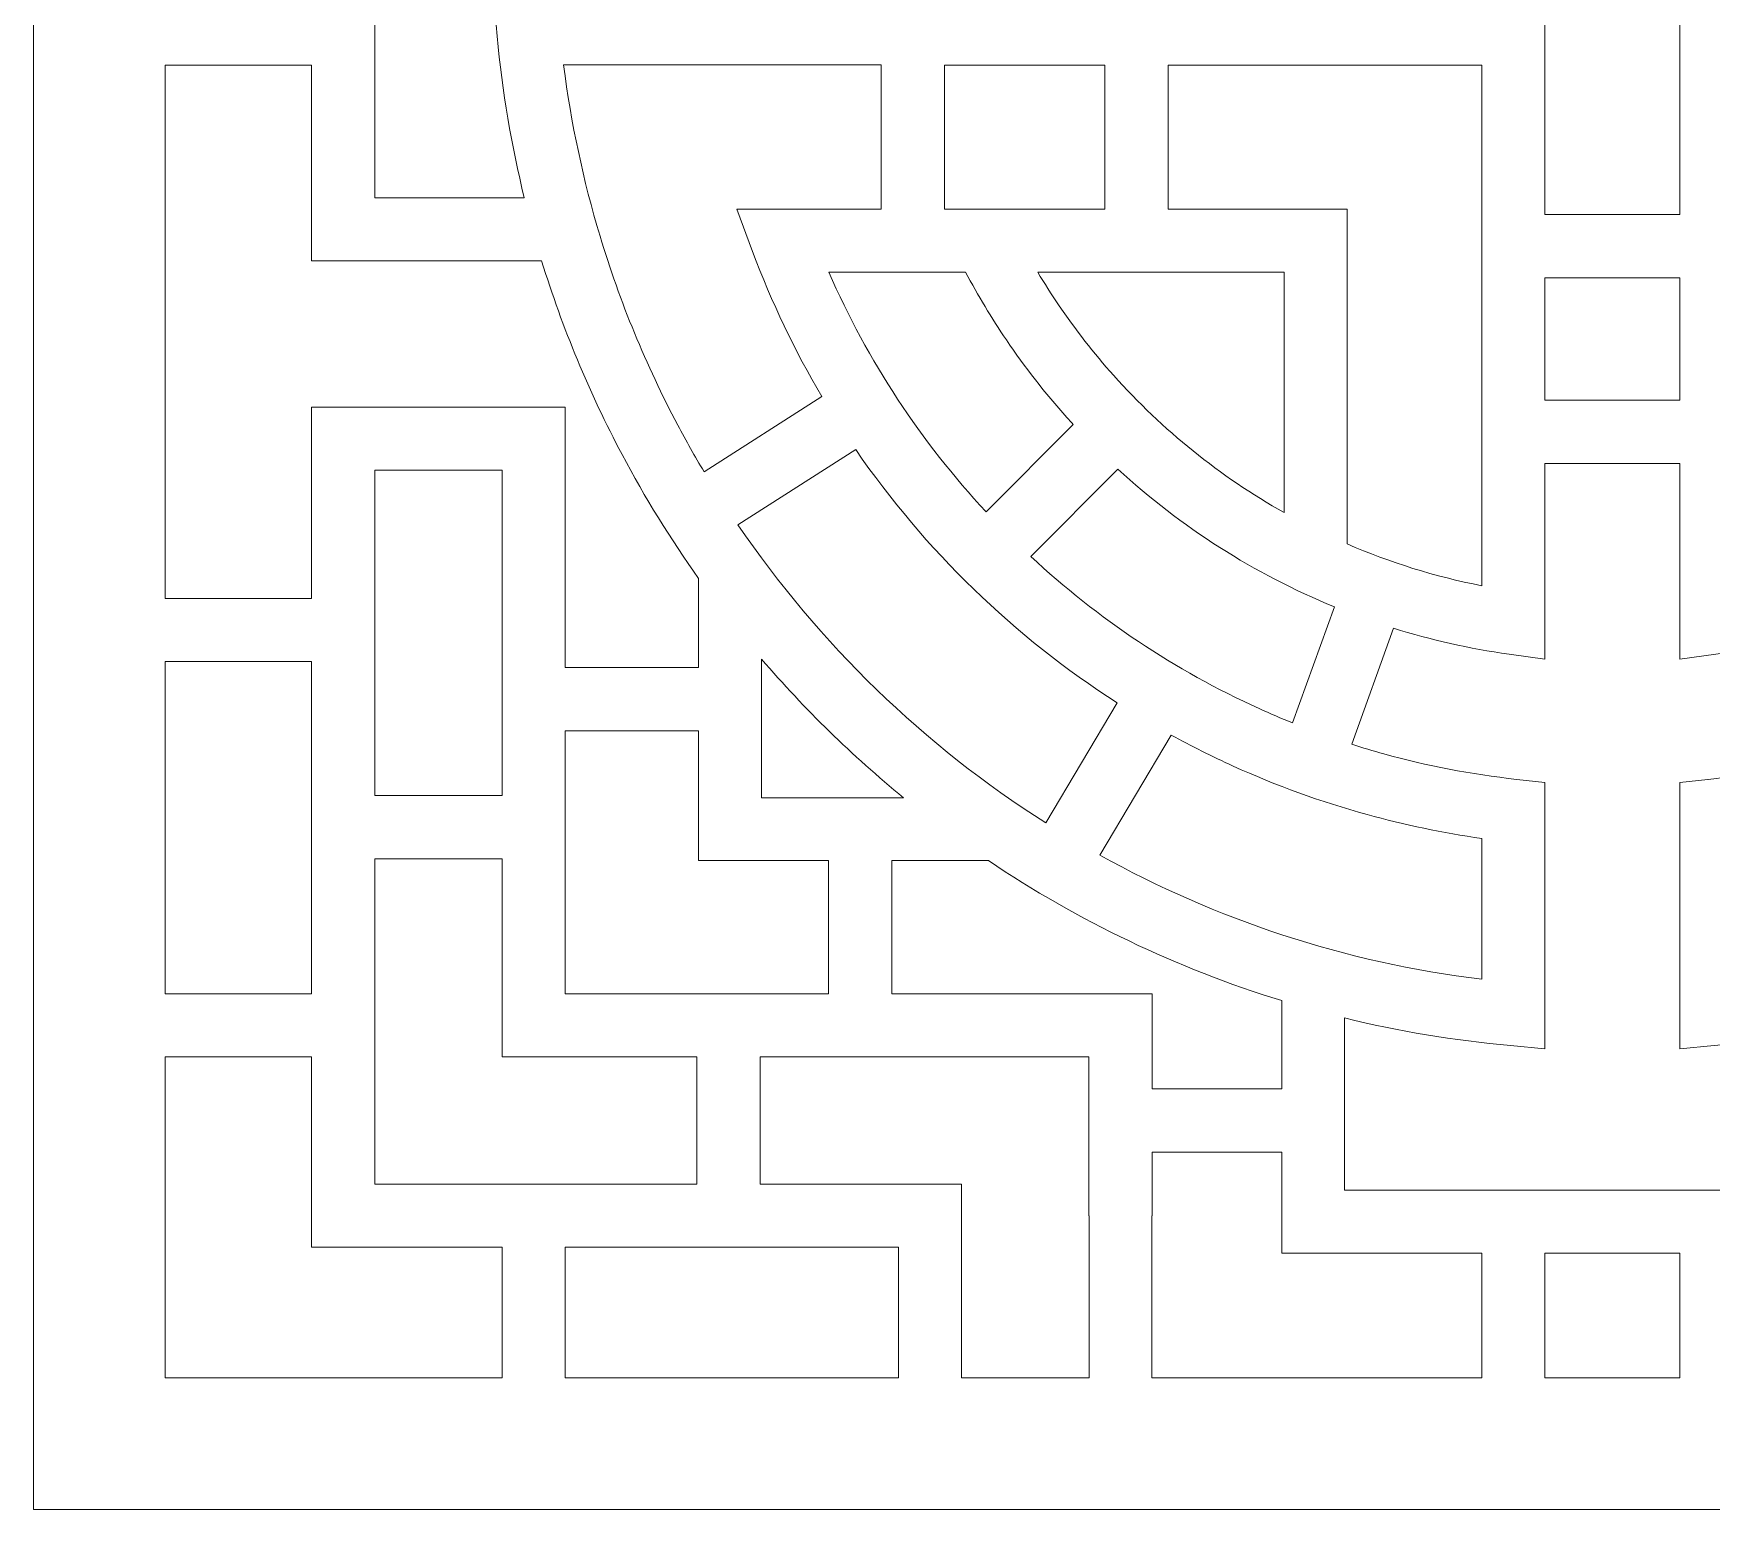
# Model space of a CAD drawing. Header units: centimetres. Extents: x -27.5 to -14.8, y 3.4 to 9.5.
# Drawn here: x -20.924 to -17.688, y 3.411 to 6.257 of the extents above; entities that cross this region are included whole.
import ezdxf

# ---------------------------------------------------------------- set-up
doc = ezdxf.new("R2010")
doc.units = ezdxf.units.CM
doc.header["$MEASUREMENT"] = 0
doc.layers.add('layer 1', color=7, linetype='Continuous')

msp = doc.modelspace()

# ---------------------------------------------------------------- linework, layer by layer
at = {"layer": 'layer 1', "color": 7, "lineweight": 9}
for points, knots in [([(-20.92386, 9.5), (-20.92386, 9.5), (-14.83437, 9.5), (-14.83437, 9.5), (-14.83437, 9.5), (-14.83437, 9.5), (-14.83437, 3.41051), (-14.83437, 3.41051), (-14.83437, 3.41051), (-14.83437, 3.41051), (-20.92386, 3.41051), (-20.92386, 3.41051), (-20.92386, 3.41051), (-20.92386, 3.41051), (-20.92386, 9.5), (-20.92386, 9.5)], [0, 0, 0, 0, 0.2, 0.2, 0.2, 0.2, 0.4, 0.4, 0.4, 0.4, 0.6, 0.6, 0.6, 0.6, 1, 1, 1, 1]), ([(-17.38042, 6.31786), (-17.38042, 6.31786), (-17.38042, 6.59265), (-17.38042, 6.59265), (-17.38042, 6.59265), (-17.38042, 6.59265), (-17.68808, 6.59272), (-17.68808, 6.59272), (-17.68808, 6.59272), (-17.68808, 6.59272), (-17.74898, 6.59273), (-17.74898, 6.59273), (-17.74898, 6.59273), (-17.74898, 6.59273), (-17.74898, 6.65338), (-17.74898, 6.65338), (-17.74898, 6.65338), (-17.74898, 6.65338), (-17.74898, 7.00227), (-17.74898, 7.00227), (-17.74898, 7.00227), (-17.74898, 7.00227), (-18.00925, 7.00227), (-18.00925, 7.00227), (-18.00925, 7.00227), (-18.00925, 7.00227), (-18.00925, 6.65338), (-18.00925, 6.65338), (-18.00925, 6.65338), (-18.00925, 6.65338), (-18.00925, 6.59273), (-18.00925, 6.59273), (-18.00925, 6.59273), (-18.00925, 6.59273), (-18.07015, 6.59272), (-18.07015, 6.59272), (-18.07015, 6.59272), (-18.07015, 6.59272), (-18.37781, 6.59265), (-18.37781, 6.59265), (-18.37781, 6.59265), (-18.37781, 6.59265), (-18.37781, 6.31786), (-18.37781, 6.31786), (-18.37781, 6.31786), (-18.37781, 6.31786), (-18.07015, 6.31779), (-18.07015, 6.31779), (-18.07015, 6.31779), (-18.07015, 6.31779), (-18.00925, 6.31778), (-18.00925, 6.31778), (-18.00925, 6.31778), (-18.00925, 6.31778), (-18.00925, 6.25713), (-18.00925, 6.25713), (-18.00925, 6.25713), (-18.00925, 6.25713), (-18.00925, 5.90824), (-18.00925, 5.90824), (-18.00925, 5.90824), (-18.00925, 5.90824), (-17.74898, 5.90824), (-17.74898, 5.90824), (-17.74898, 5.90824), (-17.74898, 5.90824), (-17.74898, 6.25713), (-17.74898, 6.25713), (-17.74898, 6.25713), (-17.74898, 6.25713), (-17.74898, 6.31778), (-17.74898, 6.31778), (-17.74898, 6.31778), (-17.74898, 6.31778), (-17.68808, 6.31779), (-17.68808, 6.31779), (-17.68808, 6.31779), (-17.68808, 6.31779), (-17.38042, 6.31786), (-17.38042, 6.31786)], [0, 0, 0, 0, 0.047619, 0.047619, 0.047619, 0.047619, 0.0952381, 0.0952381, 0.0952381, 0.0952381, 0.1428571, 0.1428571, 0.1428571, 0.1428571, 0.1904762, 0.1904762, 0.1904762, 0.1904762, 0.2380952, 0.2380952, 0.2380952, 0.2380952, 0.2857143, 0.2857143, 0.2857143, 0.2857143, 0.3333333, 0.3333333, 0.3333333, 0.3333333, 0.3809524, 0.3809524, 0.3809524, 0.3809524, 0.4285714, 0.4285714, 0.4285714, 0.4285714, 0.4761905, 0.4761905, 0.4761905, 0.4761905, 0.5238095, 0.5238095, 0.5238095, 0.5238095, 0.5714286, 0.5714286, 0.5714286, 0.5714286, 0.6190476, 0.6190476, 0.6190476, 0.6190476, 0.6666667, 0.6666667, 0.6666667, 0.6666667, 0.7142857, 0.7142857, 0.7142857, 0.7142857, 0.7619048, 0.7619048, 0.7619048, 0.7619048, 0.8095238, 0.8095238, 0.8095238, 0.8095238, 0.8571429, 0.8571429, 0.8571429, 0.8571429, 0.9047619, 0.9047619, 0.9047619, 0.9047619, 1, 1, 1, 1]), ([(-20.26597, 5.94025), (-20.26597, 5.94025), (-19.97748, 5.94025), (-19.97748, 5.94025), (-19.97748, 5.94025), (-20.00217, 6.04126), (-20.01978, 6.14537), (-20.02976, 6.25203), (-20.02976, 6.25203), (-20.02976, 6.25203), (-20.02976, 6.25227), (-20.02976, 6.25227), (-20.02976, 6.25227), (-20.02976, 6.25227), (-20.02977, 6.25234), (-20.02977, 6.25234), (-20.02977, 6.25234), (-20.02977, 6.25234), (-20.03567, 6.31825), (-20.03567, 6.31825), (-20.03567, 6.31825), (-20.03567, 6.31825), (-19.96935, 6.31823), (-19.96935, 6.31823), (-19.96935, 6.31823), (-19.96935, 6.31823), (-19.62184, 6.31815), (-19.62184, 6.31815), (-19.62184, 6.31815), (-19.62184, 6.31815), (-19.62184, 6.59236), (-19.62184, 6.59236), (-19.62184, 6.59236), (-19.62184, 6.59236), (-19.96935, 6.59228), (-19.96935, 6.59228), (-19.96935, 6.59228), (-19.96935, 6.59228), (-20.03567, 6.59227), (-20.03567, 6.59227), (-20.03567, 6.59227), (-20.03567, 6.59227), (-20.02977, 6.65817), (-20.02977, 6.65817), (-20.02977, 6.65817), (-20.02977, 6.65817), (-20.02976, 6.65824), (-20.02976, 6.65824), (-20.02976, 6.65824), (-20.02976, 6.65824), (-20.02976, 6.65848), (-20.02976, 6.65848), (-20.02976, 6.65848), (-20.01978, 6.76514), (-20.00217, 6.86925), (-19.97748, 6.97026), (-19.97748, 6.97026), (-19.97748, 6.97026), (-20.26597, 6.97026), (-20.26597, 6.97026), (-20.26597, 6.97026), (-20.26597, 6.97026), (-20.26597, 5.94025), (-20.26597, 5.94025)], [0, 0, 0, 0, 0.0588235, 0.0588235, 0.0588235, 0.0588235, 0.1176471, 0.1176471, 0.1176471, 0.1176471, 0.1764706, 0.1764706, 0.1764706, 0.1764706, 0.2352941, 0.2352941, 0.2352941, 0.2352941, 0.2941176, 0.2941176, 0.2941176, 0.2941176, 0.3529412, 0.3529412, 0.3529412, 0.3529412, 0.4117647, 0.4117647, 0.4117647, 0.4117647, 0.4705882, 0.4705882, 0.4705882, 0.4705882, 0.5294118, 0.5294118, 0.5294118, 0.5294118, 0.5882353, 0.5882353, 0.5882353, 0.5882353, 0.6470588, 0.6470588, 0.6470588, 0.6470588, 0.7058824, 0.7058824, 0.7058824, 0.7058824, 0.7647059, 0.7647059, 0.7647059, 0.7647059, 0.8235294, 0.8235294, 0.8235294, 0.8235294, 0.8823529, 0.8823529, 0.8823529, 0.8823529, 1, 1, 1, 1]), ([(-20.67013, 5.16763), (-20.67013, 5.16763), (-20.38776, 5.16763), (-20.38776, 5.16763), (-20.38776, 5.16763), (-20.38776, 5.16763), (-20.38776, 5.47615), (-20.38776, 5.47615), (-20.38776, 5.47615), (-20.38776, 5.47615), (-20.38776, 5.53704), (-20.38776, 5.53704), (-20.38776, 5.53704), (-20.38776, 5.53704), (-20.32687, 5.53704), (-20.32687, 5.53704), (-20.32687, 5.53704), (-20.32687, 5.53704), (-19.95938, 5.53704), (-19.95938, 5.53704), (-19.95938, 5.53704), (-19.95938, 5.53704), (-19.89849, 5.53704), (-19.89849, 5.53704), (-19.89849, 5.53704), (-19.89849, 5.53704), (-19.89849, 5.47615), (-19.89849, 5.47615), (-19.89849, 5.47615), (-19.89849, 5.47615), (-19.89849, 5.0345), (-19.89849, 5.0345), (-19.89849, 5.0345), (-19.89849, 5.0345), (-19.64121, 5.0345), (-19.64121, 5.0345), (-19.64121, 5.0345), (-19.64121, 5.0345), (-19.64121, 5.20615), (-19.64121, 5.20615), (-19.64121, 5.20615), (-19.69545, 5.28244), (-19.74491, 5.36237), (-19.78903, 5.44557), (-19.78903, 5.44557), (-19.85182, 5.56398), (-19.9039, 5.68886), (-19.94399, 5.81894), (-19.94399, 5.81894), (-19.94399, 5.81894), (-20.32687, 5.81894), (-20.32687, 5.81894), (-20.32687, 5.81894), (-20.32687, 5.81894), (-20.38776, 5.81894), (-20.38776, 5.81894), (-20.38776, 5.81894), (-20.38776, 5.81894), (-20.38776, 5.8796), (-20.38776, 5.8796), (-20.38776, 5.8796), (-20.38776, 5.8796), (-20.38776, 6.19668), (-20.38776, 6.19668), (-20.38776, 6.19668), (-20.38776, 6.19668), (-20.67013, 6.19668), (-20.67013, 6.19668), (-20.67013, 6.19668), (-20.67013, 6.19668), (-20.67013, 5.16763), (-20.67013, 5.16763)], [0, 0, 0, 0, 0.0526316, 0.0526316, 0.0526316, 0.0526316, 0.1052632, 0.1052632, 0.1052632, 0.1052632, 0.1578947, 0.1578947, 0.1578947, 0.1578947, 0.2105263, 0.2105263, 0.2105263, 0.2105263, 0.2631579, 0.2631579, 0.2631579, 0.2631579, 0.3157895, 0.3157895, 0.3157895, 0.3157895, 0.3684211, 0.3684211, 0.3684211, 0.3684211, 0.4210526, 0.4210526, 0.4210526, 0.4210526, 0.4736842, 0.4736842, 0.4736842, 0.4736842, 0.5263158, 0.5263158, 0.5263158, 0.5263158, 0.5789474, 0.5789474, 0.5789474, 0.5789474, 0.6315789, 0.6315789, 0.6315789, 0.6315789, 0.6842105, 0.6842105, 0.6842105, 0.6842105, 0.7368421, 0.7368421, 0.7368421, 0.7368421, 0.7894737, 0.7894737, 0.7894737, 0.7894737, 0.8421053, 0.8421053, 0.8421053, 0.8421053, 0.8947368, 0.8947368, 0.8947368, 0.8947368, 1, 1, 1, 1]), ([(-19.28911, 5.91887), (-19.28911, 5.91887), (-19.28911, 6.19676), (-19.28911, 6.19676), (-19.28911, 6.19676), (-19.28911, 6.19676), (-19.90164, 6.1969), (-19.90164, 6.1969), (-19.90164, 6.1969), (-19.88733, 6.08414), (-19.86368, 5.97385), (-19.83145, 5.86685), (-19.83145, 5.86685), (-19.79311, 5.73955), (-19.74268, 5.61755), (-19.68151, 5.50219), (-19.68151, 5.50219), (-19.66536, 5.47173), (-19.64841, 5.44176), (-19.63079, 5.41225), (-19.63079, 5.41225), (-19.63079, 5.41225), (-19.40349, 5.55704), (-19.40349, 5.55704), (-19.40349, 5.55704), (-19.45585, 5.64563), (-19.50073, 5.73916), (-19.53721, 5.8368), (-19.53721, 5.8368), (-19.53721, 5.8368), (-19.56787, 5.91887), (-19.56787, 5.91887), (-19.56787, 5.91887), (-19.56787, 5.91887), (-19.48036, 5.91887), (-19.48036, 5.91887), (-19.48036, 5.91887), (-19.48036, 5.91887), (-19.28911, 5.91887), (-19.28911, 5.91887)], [0, 0, 0, 0, 0.0909091, 0.0909091, 0.0909091, 0.0909091, 0.1818182, 0.1818182, 0.1818182, 0.1818182, 0.2727273, 0.2727273, 0.2727273, 0.2727273, 0.3636364, 0.3636364, 0.3636364, 0.3636364, 0.4545455, 0.4545455, 0.4545455, 0.4545455, 0.5454545, 0.5454545, 0.5454545, 0.5454545, 0.6363636, 0.6363636, 0.6363636, 0.6363636, 0.7272727, 0.7272727, 0.7272727, 0.7272727, 0.8181818, 0.8181818, 0.8181818, 0.8181818, 1, 1, 1, 1]), ([(-19.16732, 6.19673), (-19.16732, 6.19673), (-19.16732, 5.91887), (-19.16732, 5.91887), (-19.16732, 5.91887), (-19.16732, 5.91887), (-18.85784, 5.91887), (-18.85784, 5.91887), (-18.85784, 5.91887), (-18.85784, 5.91887), (-18.85784, 6.19666), (-18.85784, 6.19666), (-18.85784, 6.19666), (-18.85784, 6.19666), (-19.16732, 6.19673), (-19.16732, 6.19673)], [0, 0, 0, 0, 0.2, 0.2, 0.2, 0.2, 0.4, 0.4, 0.4, 0.4, 0.6, 0.6, 0.6, 0.6, 1, 1, 1, 1]), ([(-18.73605, 6.19663), (-18.73605, 6.19663), (-18.73605, 5.91887), (-18.73605, 5.91887), (-18.73605, 5.91887), (-18.73605, 5.91887), (-18.45134, 5.91887), (-18.45134, 5.91887), (-18.45134, 5.91887), (-18.45134, 5.91887), (-18.39044, 5.91887), (-18.39044, 5.91887), (-18.39044, 5.91887), (-18.39044, 5.91887), (-18.39044, 5.85797), (-18.39044, 5.85797), (-18.39044, 5.85797), (-18.39044, 5.85797), (-18.39044, 5.27279), (-18.39044, 5.27279), (-18.39044, 5.27279), (-18.30807, 5.23722), (-18.22125, 5.21001), (-18.13104, 5.19223), (-18.13104, 5.19223), (-18.13104, 5.19223), (-18.13104, 6.19649), (-18.13104, 6.19649), (-18.13104, 6.19649), (-18.13104, 6.19649), (-18.73605, 6.19663), (-18.73605, 6.19663)], [0, 0, 0, 0, 0.1111111, 0.1111111, 0.1111111, 0.1111111, 0.2222222, 0.2222222, 0.2222222, 0.2222222, 0.3333333, 0.3333333, 0.3333333, 0.3333333, 0.4444444, 0.4444444, 0.4444444, 0.4444444, 0.5555556, 0.5555556, 0.5555556, 0.5555556, 0.6666667, 0.6666667, 0.6666667, 0.6666667, 0.7777778, 0.7777778, 0.7777778, 0.7777778, 1, 1, 1, 1]), ([(-19.04777, 5.66638), (-19.07641, 5.70867), (-19.10268, 5.7523), (-19.12642, 5.79708), (-19.12642, 5.79708), (-19.12642, 5.79708), (-19.39025, 5.79708), (-19.39025, 5.79708), (-19.39025, 5.79708), (-19.31548, 5.62587), (-19.21242, 5.46983), (-19.08699, 5.33485), (-19.08699, 5.33485), (-19.08699, 5.33485), (-18.91872, 5.50312), (-18.91872, 5.50312), (-18.91872, 5.50312), (-18.92291, 5.50769), (-18.92708, 5.51227), (-18.93121, 5.51689), (-18.93121, 5.51689), (-18.97326, 5.56394), (-19.01222, 5.61388), (-19.04777, 5.66638)], [0, 0, 0, 0, 0.1428571, 0.1428571, 0.1428571, 0.1428571, 0.2857143, 0.2857143, 0.2857143, 0.2857143, 0.4285714, 0.4285714, 0.4285714, 0.4285714, 0.5714286, 0.5714286, 0.5714286, 0.5714286, 0.7142857, 0.7142857, 0.7142857, 0.7142857, 1, 1, 1, 1]), ([(-18.98718, 5.79708), (-18.97446, 5.7757), (-18.96119, 5.7548), (-18.94739, 5.73441), (-18.94739, 5.73441), (-18.91494, 5.6865), (-18.87932, 5.64085), (-18.84082, 5.59777), (-18.84082, 5.59777), (-18.74686, 5.49263), (-18.63588, 5.40302), (-18.51223, 5.33325), (-18.51223, 5.33325), (-18.51223, 5.33325), (-18.51223, 5.79708), (-18.51223, 5.79708), (-18.51223, 5.79708), (-18.51223, 5.79708), (-18.98718, 5.79708), (-18.98718, 5.79708)], [0, 0, 0, 0, 0.1666667, 0.1666667, 0.1666667, 0.1666667, 0.3333333, 0.3333333, 0.3333333, 0.3333333, 0.5, 0.5, 0.5, 0.5, 0.6666667, 0.6666667, 0.6666667, 0.6666667, 1, 1, 1, 1]), ([(-18.00925, 5.54996), (-18.00925, 5.54996), (-17.74898, 5.54996), (-17.74898, 5.54996), (-17.74898, 5.54996), (-17.74898, 5.54996), (-17.74898, 5.78645), (-17.74898, 5.78645), (-17.74898, 5.78645), (-17.74898, 5.78645), (-18.00925, 5.78645), (-18.00925, 5.78645), (-18.00925, 5.78645), (-18.00925, 5.78645), (-18.00925, 5.54996), (-18.00925, 5.54996)], [0, 0, 0, 0, 0.2, 0.2, 0.2, 0.2, 0.4, 0.4, 0.4, 0.4, 0.6, 0.6, 0.6, 0.6, 1, 1, 1, 1]), ([(-19.56555, 5.31), (-19.40906, 5.08017), (-19.20679, 4.88403), (-18.9719, 4.73467), (-18.9719, 4.73467), (-18.9719, 4.73467), (-18.83438, 4.96647), (-18.83438, 4.96647), (-18.83438, 4.96647), (-19.03307, 5.0941), (-19.20457, 5.26041), (-19.33823, 5.45481), (-19.33823, 5.45481), (-19.33823, 5.45481), (-19.56555, 5.31), (-19.56555, 5.31)], [0, 0, 0, 0, 0.2, 0.2, 0.2, 0.2, 0.4, 0.4, 0.4, 0.4, 0.6, 0.6, 0.6, 0.6, 1, 1, 1, 1]), ([(-20.26597, 4.78748), (-20.26597, 4.78748), (-20.02028, 4.78748), (-20.02028, 4.78748), (-20.02028, 4.78748), (-20.02028, 4.78748), (-20.02028, 5.41525), (-20.02028, 5.41525), (-20.02028, 5.41525), (-20.02028, 5.41525), (-20.26597, 5.41525), (-20.26597, 5.41525), (-20.26597, 5.41525), (-20.26597, 5.41525), (-20.26597, 4.78748), (-20.26597, 4.78748)], [0, 0, 0, 0, 0.2, 0.2, 0.2, 0.2, 0.4, 0.4, 0.4, 0.4, 0.6, 0.6, 0.6, 0.6, 1, 1, 1, 1]), ([(-18.41514, 5.15146), (-18.57006, 5.2151), (-18.71114, 5.30553), (-18.83261, 5.41701), (-18.83261, 5.41701), (-18.83261, 5.41701), (-19.00087, 5.24875), (-19.00087, 5.24875), (-19.00087, 5.24875), (-18.87162, 5.1287), (-18.72307, 5.02914), (-18.56036, 4.95527), (-18.56036, 4.95527), (-18.53907, 4.94561), (-18.51757, 4.93639), (-18.49586, 4.92763), (-18.49586, 4.92763), (-18.49586, 4.92763), (-18.41514, 5.15146), (-18.41514, 5.15146)], [0, 0, 0, 0, 0.1666667, 0.1666667, 0.1666667, 0.1666667, 0.3333333, 0.3333333, 0.3333333, 0.3333333, 0.5, 0.5, 0.5, 0.5, 0.6666667, 0.6666667, 0.6666667, 0.6666667, 1, 1, 1, 1]), ([(-17.36275, 4.02662), (-17.36275, 4.02662), (-17.36275, 4.35849), (-17.36275, 4.35849), (-17.36275, 4.35849), (-17.46671, 4.33303), (-17.5736, 4.31504), (-17.68285, 4.30524), (-17.68285, 4.30524), (-17.68285, 4.30524), (-17.74898, 4.29931), (-17.74898, 4.29931), (-17.74898, 4.29931), (-17.74898, 4.29931), (-17.74898, 4.36566), (-17.74898, 4.36566), (-17.74898, 4.36566), (-17.74898, 4.36566), (-17.74898, 4.75838), (-17.74898, 4.75838), (-17.74898, 4.75838), (-17.74898, 4.75838), (-17.74898, 4.81277), (-17.74898, 4.81277), (-17.74898, 4.81277), (-17.74898, 4.81277), (-17.69474, 4.8188), (-17.69474, 4.8188), (-17.69474, 4.8188), (-17.69474, 4.8188), (-17.69469, 4.81881), (-17.69469, 4.81881), (-17.69469, 4.81881), (-17.60671, 4.82854), (-17.52112, 4.84509), (-17.43846, 4.86793), (-17.43846, 4.86793), (-17.41764, 4.87368), (-17.39696, 4.87984), (-17.37643, 4.88641), (-17.37643, 4.88641), (-17.37643, 4.88641), (-17.45717, 5.11028), (-17.45717, 5.11028), (-17.45717, 5.11028), (-17.52906, 5.0878), (-17.60342, 5.07091), (-17.67976, 5.06016), (-17.67976, 5.06016), (-17.67976, 5.06016), (-17.74898, 5.05041), (-17.74898, 5.05041), (-17.74898, 5.05041), (-17.74898, 5.05041), (-17.74898, 5.12034), (-17.74898, 5.12034), (-17.74898, 5.12034), (-17.74898, 5.12034), (-17.74898, 5.42817), (-17.74898, 5.42817), (-17.74898, 5.42817), (-17.74898, 5.42817), (-18.00925, 5.42817), (-18.00925, 5.42817), (-18.00925, 5.42817), (-18.00925, 5.42817), (-18.00925, 5.12034), (-18.00925, 5.12034), (-18.00925, 5.12034), (-18.00925, 5.12034), (-18.00925, 5.05041), (-18.00925, 5.05041), (-18.00925, 5.05041), (-18.00925, 5.05041), (-18.07847, 5.06016), (-18.07847, 5.06016), (-18.07847, 5.06016), (-18.1548, 5.07091), (-18.22917, 5.0878), (-18.30106, 5.11028), (-18.30106, 5.11028), (-18.30106, 5.11028), (-18.38179, 4.88641), (-18.38179, 4.88641), (-18.38179, 4.88641), (-18.36127, 4.87984), (-18.34059, 4.87368), (-18.31977, 4.86793), (-18.31977, 4.86793), (-18.2371, 4.84509), (-18.15151, 4.82854), (-18.06354, 4.81881), (-18.06354, 4.81881), (-18.06354, 4.81881), (-18.06348, 4.8188), (-18.06348, 4.8188), (-18.06348, 4.8188), (-18.06348, 4.8188), (-18.00925, 4.81277), (-18.00925, 4.81277), (-18.00925, 4.81277), (-18.00925, 4.81277), (-18.00925, 4.75838), (-18.00925, 4.75838), (-18.00925, 4.75838), (-18.00925, 4.75838), (-18.00925, 4.36566), (-18.00925, 4.36566), (-18.00925, 4.36566), (-18.00925, 4.36566), (-18.00925, 4.29931), (-18.00925, 4.29931), (-18.00925, 4.29931), (-18.00925, 4.29931), (-18.07538, 4.30524), (-18.07538, 4.30524), (-18.07538, 4.30524), (-18.18463, 4.31504), (-18.29152, 4.33303), (-18.39547, 4.35849), (-18.39547, 4.35849), (-18.39547, 4.35849), (-18.39547, 4.02662), (-18.39547, 4.02662), (-18.39547, 4.02662), (-18.39547, 4.02662), (-17.36275, 4.02662), (-17.36275, 4.02662)], [0, 0, 0, 0, 0.030303, 0.030303, 0.030303, 0.030303, 0.0606061, 0.0606061, 0.0606061, 0.0606061, 0.0909091, 0.0909091, 0.0909091, 0.0909091, 0.1212121, 0.1212121, 0.1212121, 0.1212121, 0.1515152, 0.1515152, 0.1515152, 0.1515152, 0.1818182, 0.1818182, 0.1818182, 0.1818182, 0.2121212, 0.2121212, 0.2121212, 0.2121212, 0.2424242, 0.2424242, 0.2424242, 0.2424242, 0.2727273, 0.2727273, 0.2727273, 0.2727273, 0.3030303, 0.3030303, 0.3030303, 0.3030303, 0.3333333, 0.3333333, 0.3333333, 0.3333333, 0.3636364, 0.3636364, 0.3636364, 0.3636364, 0.3939394, 0.3939394, 0.3939394, 0.3939394, 0.4242424, 0.4242424, 0.4242424, 0.4242424, 0.4545455, 0.4545455, 0.4545455, 0.4545455, 0.4848485, 0.4848485, 0.4848485, 0.4848485, 0.5151515, 0.5151515, 0.5151515, 0.5151515, 0.5454545, 0.5454545, 0.5454545, 0.5454545, 0.5757576, 0.5757576, 0.5757576, 0.5757576, 0.6060606, 0.6060606, 0.6060606, 0.6060606, 0.6363636, 0.6363636, 0.6363636, 0.6363636, 0.6666667, 0.6666667, 0.6666667, 0.6666667, 0.6969697, 0.6969697, 0.6969697, 0.6969697, 0.7272727, 0.7272727, 0.7272727, 0.7272727, 0.7575758, 0.7575758, 0.7575758, 0.7575758, 0.7878788, 0.7878788, 0.7878788, 0.7878788, 0.8181818, 0.8181818, 0.8181818, 0.8181818, 0.8484848, 0.8484848, 0.8484848, 0.8484848, 0.8787879, 0.8787879, 0.8787879, 0.8787879, 0.9090909, 0.9090909, 0.9090909, 0.9090909, 0.9393939, 0.9393939, 0.9393939, 0.9393939, 1, 1, 1, 1]), ([(-19.5199, 4.78341), (-19.5199, 4.78341), (-19.24609, 4.78341), (-19.24609, 4.78341), (-19.24609, 4.78341), (-19.34508, 4.86434), (-19.43671, 4.95392), (-19.5199, 5.05095), (-19.5199, 5.05095), (-19.5199, 5.05095), (-19.5199, 4.78341), (-19.5199, 4.78341)], [0, 0, 0, 0, 0.25, 0.25, 0.25, 0.25, 0.5, 0.5, 0.5, 0.5, 1, 1, 1, 1]), ([(-20.67013, 4.40541), (-20.67013, 4.40541), (-20.38776, 4.40541), (-20.38776, 4.40541), (-20.38776, 4.40541), (-20.38776, 4.40541), (-20.38776, 5.04584), (-20.38776, 5.04584), (-20.38776, 5.04584), (-20.38776, 5.04584), (-20.67013, 5.04584), (-20.67013, 5.04584), (-20.67013, 5.04584), (-20.67013, 5.04584), (-20.67013, 4.40541), (-20.67013, 4.40541)], [0, 0, 0, 0, 0.2, 0.2, 0.2, 0.2, 0.4, 0.4, 0.4, 0.4, 0.6, 0.6, 0.6, 0.6, 1, 1, 1, 1]), ([(-19.89849, 4.40517), (-19.89849, 4.40517), (-19.3906, 4.40517), (-19.3906, 4.40517), (-19.3906, 4.40517), (-19.3906, 4.40517), (-19.3906, 4.66209), (-19.3906, 4.66209), (-19.3906, 4.66209), (-19.3906, 4.66209), (-19.58056, 4.66209), (-19.58056, 4.66209), (-19.58056, 4.66209), (-19.58056, 4.66209), (-19.64121, 4.66209), (-19.64121, 4.66209), (-19.64121, 4.66209), (-19.64121, 4.66209), (-19.64121, 4.72275), (-19.64121, 4.72275), (-19.64121, 4.72275), (-19.64121, 4.72275), (-19.64121, 4.91271), (-19.64121, 4.91271), (-19.64121, 4.91271), (-19.64121, 4.91271), (-19.89849, 4.91271), (-19.89849, 4.91271), (-19.89849, 4.91271), (-19.89849, 4.91271), (-19.89849, 4.40517), (-19.89849, 4.40517)], [0, 0, 0, 0, 0.1111111, 0.1111111, 0.1111111, 0.1111111, 0.2222222, 0.2222222, 0.2222222, 0.2222222, 0.3333333, 0.3333333, 0.3333333, 0.3333333, 0.4444444, 0.4444444, 0.4444444, 0.4444444, 0.5555556, 0.5555556, 0.5555556, 0.5555556, 0.6666667, 0.6666667, 0.6666667, 0.6666667, 0.7777778, 0.7777778, 0.7777778, 0.7777778, 1, 1, 1, 1]), ([(-18.8674, 4.67254), (-18.64428, 4.5487), (-18.3955, 4.46552), (-18.13104, 4.4331), (-18.13104, 4.4331), (-18.13104, 4.4331), (-18.13104, 4.70482), (-18.13104, 4.70482), (-18.13104, 4.70482), (-18.20616, 4.71551), (-18.27996, 4.73097), (-18.35212, 4.7509), (-18.35212, 4.7509), (-18.44157, 4.77561), (-18.52783, 4.80698), (-18.61031, 4.84442), (-18.61031, 4.84442), (-18.65103, 4.86291), (-18.69091, 4.8829), (-18.7299, 4.90431), (-18.7299, 4.90431), (-18.7299, 4.90431), (-18.8674, 4.67254), (-18.8674, 4.67254)], [0, 0, 0, 0, 0.1428571, 0.1428571, 0.1428571, 0.1428571, 0.2857143, 0.2857143, 0.2857143, 0.2857143, 0.4285714, 0.4285714, 0.4285714, 0.4285714, 0.5714286, 0.5714286, 0.5714286, 0.5714286, 0.7142857, 0.7142857, 0.7142857, 0.7142857, 1, 1, 1, 1]), ([(-20.02028, 4.66569), (-20.02028, 4.66569), (-20.26597, 4.66569), (-20.26597, 4.66569), (-20.26597, 4.66569), (-20.26597, 4.66569), (-20.26597, 4.34451), (-20.26597, 4.34451), (-20.26597, 4.34451), (-20.26597, 4.34451), (-20.26597, 4.03792), (-20.26597, 4.03792), (-20.26597, 4.03792), (-20.26597, 4.03792), (-19.95938, 4.03792), (-19.95938, 4.03792), (-19.95938, 4.03792), (-19.95938, 4.03792), (-19.95938, 4.03769), (-19.95938, 4.03769), (-19.95938, 4.03769), (-19.95938, 4.03769), (-19.64461, 4.03769), (-19.64461, 4.03769), (-19.64461, 4.03769), (-19.64461, 4.03769), (-19.64461, 4.28386), (-19.64461, 4.28386), (-19.64461, 4.28386), (-19.64461, 4.28386), (-19.95938, 4.28385), (-19.95938, 4.28385), (-19.95938, 4.28385), (-19.95938, 4.28385), (-20.02028, 4.28385), (-20.02028, 4.28385), (-20.02028, 4.28385), (-20.02028, 4.28385), (-20.02028, 4.34451), (-20.02028, 4.34451), (-20.02028, 4.34451), (-20.02028, 4.34451), (-20.02028, 4.66569), (-20.02028, 4.66569)], [0, 0, 0, 0, 0.0833333, 0.0833333, 0.0833333, 0.0833333, 0.1666667, 0.1666667, 0.1666667, 0.1666667, 0.25, 0.25, 0.25, 0.25, 0.3333333, 0.3333333, 0.3333333, 0.3333333, 0.4166667, 0.4166667, 0.4166667, 0.4166667, 0.5, 0.5, 0.5, 0.5, 0.5833333, 0.5833333, 0.5833333, 0.5833333, 0.6666667, 0.6666667, 0.6666667, 0.6666667, 0.75, 0.75, 0.75, 0.75, 0.8333333, 0.8333333, 0.8333333, 0.8333333, 1, 1, 1, 1]), ([(-18.51679, 4.22166), (-18.51679, 4.22166), (-18.51679, 4.39196), (-18.51679, 4.39196), (-18.51679, 4.39196), (-18.71978, 4.45451), (-18.91, 4.54619), (-19.08258, 4.66209), (-19.08258, 4.66209), (-19.08258, 4.66209), (-19.26881, 4.66209), (-19.26881, 4.66209), (-19.26881, 4.66209), (-19.26881, 4.66209), (-19.26881, 4.40517), (-19.26881, 4.40517), (-19.26881, 4.40517), (-19.26881, 4.40517), (-19.19524, 4.40517), (-19.19524, 4.40517), (-19.19524, 4.40517), (-19.19524, 4.40517), (-19.19524, 4.40541), (-19.19524, 4.40541), (-19.19524, 4.40541), (-19.19524, 4.40541), (-18.82775, 4.40541), (-18.82775, 4.40541), (-18.82775, 4.40541), (-18.82775, 4.40541), (-18.82775, 4.40541), (-18.82775, 4.40541), (-18.82775, 4.40541), (-18.82775, 4.40541), (-18.76685, 4.40541), (-18.76685, 4.40541), (-18.76685, 4.40541), (-18.76685, 4.40541), (-18.76685, 4.34452), (-18.76685, 4.34452), (-18.76685, 4.34452), (-18.76685, 4.34452), (-18.76685, 4.22166), (-18.76685, 4.22166), (-18.76685, 4.22166), (-18.76685, 4.22166), (-18.51679, 4.22166), (-18.51679, 4.22166)], [0, 0, 0, 0, 0.0769231, 0.0769231, 0.0769231, 0.0769231, 0.1538462, 0.1538462, 0.1538462, 0.1538462, 0.2307692, 0.2307692, 0.2307692, 0.2307692, 0.3076923, 0.3076923, 0.3076923, 0.3076923, 0.3846154, 0.3846154, 0.3846154, 0.3846154, 0.4615385, 0.4615385, 0.4615385, 0.4615385, 0.5384615, 0.5384615, 0.5384615, 0.5384615, 0.6153846, 0.6153846, 0.6153846, 0.6153846, 0.6923077, 0.6923077, 0.6923077, 0.6923077, 0.7692308, 0.7692308, 0.7692308, 0.7692308, 0.8461538, 0.8461538, 0.8461538, 0.8461538, 1, 1, 1, 1]), ([(-20.02004, 3.66424), (-20.02004, 3.66424), (-20.02004, 3.91613), (-20.02004, 3.91613), (-20.02004, 3.91613), (-20.02004, 3.91613), (-20.32687, 3.91613), (-20.32687, 3.91613), (-20.32687, 3.91613), (-20.32687, 3.91613), (-20.38776, 3.91613), (-20.38776, 3.91613), (-20.38776, 3.91613), (-20.38776, 3.91613), (-20.38776, 3.97703), (-20.38776, 3.97703), (-20.38776, 3.97703), (-20.38776, 3.97703), (-20.38776, 4.28362), (-20.38776, 4.28362), (-20.38776, 4.28362), (-20.38776, 4.28362), (-20.67013, 4.28362), (-20.67013, 4.28362), (-20.67013, 4.28362), (-20.67013, 4.28362), (-20.67013, 3.66424), (-20.67013, 3.66424), (-20.67013, 3.66424), (-20.67013, 3.66424), (-20.02004, 3.66424), (-20.02004, 3.66424)], [0, 0, 0, 0, 0.1111111, 0.1111111, 0.1111111, 0.1111111, 0.2222222, 0.2222222, 0.2222222, 0.2222222, 0.3333333, 0.3333333, 0.3333333, 0.3333333, 0.4444444, 0.4444444, 0.4444444, 0.4444444, 0.5555556, 0.5555556, 0.5555556, 0.5555556, 0.6666667, 0.6666667, 0.6666667, 0.6666667, 0.7777778, 0.7777778, 0.7777778, 0.7777778, 1, 1, 1, 1]), ([(-18.8884, 3.66424), (-18.8884, 3.66424), (-18.8884, 3.97703), (-18.8884, 3.97703), (-18.8884, 3.97703), (-18.8884, 3.97703), (-18.88864, 3.97703), (-18.88864, 3.97703), (-18.88864, 3.97703), (-18.88864, 3.97703), (-18.88864, 4.28362), (-18.88864, 4.28362), (-18.88864, 4.28362), (-18.88864, 4.28362), (-19.19524, 4.28362), (-19.19524, 4.28362), (-19.19524, 4.28362), (-19.19524, 4.28362), (-19.19524, 4.28386), (-19.19524, 4.28386), (-19.19524, 4.28386), (-19.19524, 4.28386), (-19.52282, 4.28386), (-19.52282, 4.28386), (-19.52282, 4.28386), (-19.52282, 4.28386), (-19.52282, 4.03768), (-19.52282, 4.03768), (-19.52282, 4.03768), (-19.52282, 4.03768), (-19.19524, 4.03768), (-19.19524, 4.03768), (-19.19524, 4.03768), (-19.19524, 4.03768), (-19.13458, 4.03768), (-19.13458, 4.03768), (-19.13458, 4.03768), (-19.13458, 4.03768), (-19.13458, 3.97703), (-19.13458, 3.97703), (-19.13458, 3.97703), (-19.13458, 3.97703), (-19.13458, 3.66424), (-19.13458, 3.66424), (-19.13458, 3.66424), (-19.13458, 3.66424), (-18.8884, 3.66424), (-18.8884, 3.66424)], [0, 0, 0, 0, 0.0769231, 0.0769231, 0.0769231, 0.0769231, 0.1538462, 0.1538462, 0.1538462, 0.1538462, 0.2307692, 0.2307692, 0.2307692, 0.2307692, 0.3076923, 0.3076923, 0.3076923, 0.3076923, 0.3846154, 0.3846154, 0.3846154, 0.3846154, 0.4615385, 0.4615385, 0.4615385, 0.4615385, 0.5384615, 0.5384615, 0.5384615, 0.5384615, 0.6153846, 0.6153846, 0.6153846, 0.6153846, 0.6923077, 0.6923077, 0.6923077, 0.6923077, 0.7692308, 0.7692308, 0.7692308, 0.7692308, 0.8461538, 0.8461538, 0.8461538, 0.8461538, 1, 1, 1, 1]), ([(-18.13104, 3.66424), (-18.13104, 3.66424), (-18.13104, 3.90483), (-18.13104, 3.90483), (-18.13104, 3.90483), (-18.13104, 3.90483), (-18.45613, 3.90483), (-18.45613, 3.90483), (-18.45613, 3.90483), (-18.45613, 3.90483), (-18.51679, 3.90483), (-18.51679, 3.90483), (-18.51679, 3.90483), (-18.51679, 3.90483), (-18.51679, 3.96573), (-18.51679, 3.96573), (-18.51679, 3.96573), (-18.51679, 3.96573), (-18.51679, 4.09987), (-18.51679, 4.09987), (-18.51679, 4.09987), (-18.51679, 4.09987), (-18.76685, 4.09987), (-18.76685, 4.09987), (-18.76685, 4.09987), (-18.76685, 4.09987), (-18.76685, 3.97703), (-18.76685, 3.97703), (-18.76685, 3.97703), (-18.76685, 3.97703), (-18.76709, 3.97703), (-18.76709, 3.97703), (-18.76709, 3.97703), (-18.76709, 3.97703), (-18.76709, 3.66424), (-18.76709, 3.66424), (-18.76709, 3.66424), (-18.76709, 3.66424), (-18.13104, 3.66424), (-18.13104, 3.66424)], [0, 0, 0, 0, 0.0909091, 0.0909091, 0.0909091, 0.0909091, 0.1818182, 0.1818182, 0.1818182, 0.1818182, 0.2727273, 0.2727273, 0.2727273, 0.2727273, 0.3636364, 0.3636364, 0.3636364, 0.3636364, 0.4545455, 0.4545455, 0.4545455, 0.4545455, 0.5454545, 0.5454545, 0.5454545, 0.5454545, 0.6363636, 0.6363636, 0.6363636, 0.6363636, 0.7272727, 0.7272727, 0.7272727, 0.7272727, 0.8181818, 0.8181818, 0.8181818, 0.8181818, 1, 1, 1, 1]), ([(-19.25589, 3.66424), (-19.25589, 3.66424), (-19.25589, 3.91637), (-19.25589, 3.91637), (-19.25589, 3.91637), (-19.25589, 3.91637), (-19.89849, 3.91637), (-19.89849, 3.91637), (-19.89849, 3.91637), (-19.89849, 3.91637), (-19.89849, 3.91613), (-19.89849, 3.91613), (-19.89849, 3.91613), (-19.89849, 3.91613), (-19.89872, 3.91613), (-19.89872, 3.91613), (-19.89872, 3.91613), (-19.89872, 3.91613), (-19.89872, 3.66424), (-19.89872, 3.66424), (-19.89872, 3.66424), (-19.89872, 3.66424), (-19.25589, 3.66424), (-19.25589, 3.66424)], [0, 0, 0, 0, 0.1428571, 0.1428571, 0.1428571, 0.1428571, 0.2857143, 0.2857143, 0.2857143, 0.2857143, 0.4285714, 0.4285714, 0.4285714, 0.4285714, 0.5714286, 0.5714286, 0.5714286, 0.5714286, 0.7142857, 0.7142857, 0.7142857, 0.7142857, 1, 1, 1, 1]), ([(-17.74898, 3.66424), (-17.74898, 3.66424), (-17.74898, 3.90483), (-17.74898, 3.90483), (-17.74898, 3.90483), (-17.74898, 3.90483), (-18.00925, 3.90483), (-18.00925, 3.90483), (-18.00925, 3.90483), (-18.00925, 3.90483), (-18.00925, 3.66424), (-18.00925, 3.66424), (-18.00925, 3.66424), (-18.00925, 3.66424), (-17.74898, 3.66424), (-17.74898, 3.66424)], [0, 0, 0, 0, 0.2, 0.2, 0.2, 0.2, 0.4, 0.4, 0.4, 0.4, 0.6, 0.6, 0.6, 0.6, 1, 1, 1, 1])]:
    msp.add_open_spline(points, degree=3, knots=knots, dxfattribs=at)

doc.saveas('drawing.dxf')
